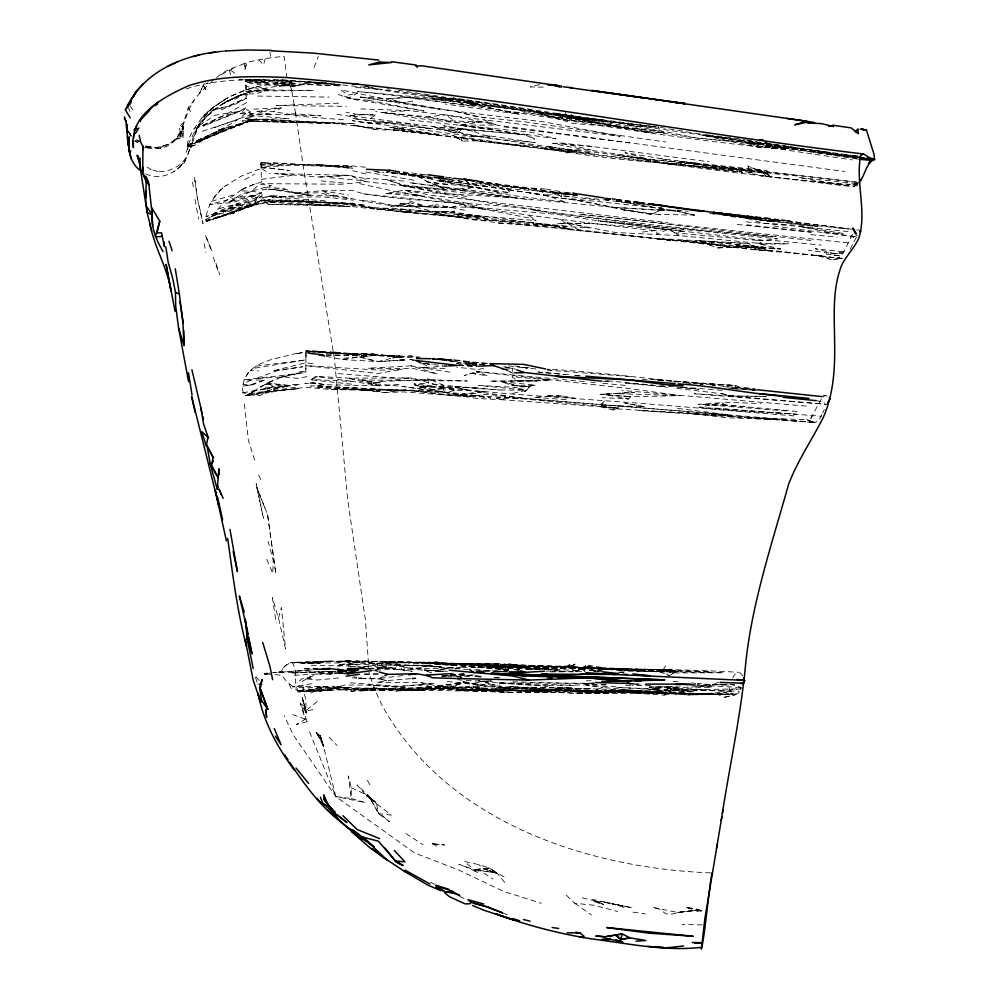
<?xml version="1.0" encoding="UTF-8"?>
<svg xmlns="http://www.w3.org/2000/svg" width="999" height="999" viewBox="0 0 999 999"><rect width="100%" height="100%" fill="white"/><g stroke="black" fill="none" stroke-linecap="round" stroke-linejoin="round"><path stroke-width="0.75" stroke-dasharray="5 3.75" d="M842.794 258.479L778.258 251.224L756.605 250L569.892 228.846L498.201 222.964L464.473 217.732L379.845 209.653L351.361 204.146L269.78 199.9C248.414 203.222 223.963 208.017 205.782 219.618L207.055 221.341L257.005 203.284L215.647 218.644L253.034 205.319L261.588 199.713L261.813 198.052L268.394 201.748L353.047 203.172L365.509 205.494L349.213 203.446L302.722 200.974L267.033 202.273L257.005 203.284L234.003 212.999L206.194 221.129L206.269 214.81L209.827 204.483L216.196 194.58L223.726 187.038L241.271 176.161L258.017 169.605L265.784 167.982M261.051 163.149L261.051 164.91L351.66 166.471L261.064 162.775L261.351 182.13L256.818 183.491M305.931 358.079L305.881 365.696L378.009 373.439L402.435 369.255L380.944 370.167L305.881 365.696M305.856 369.28L305.894 364.523M305.869 368.082L305.819 372.165A119.418 115.847 33.5 0 0 281.081 377.147M309.565 731.817L335.789 796.59L351.211 798.488L348.364 775.948L351.323 787.811L351.211 798.488L365.509 802.572L335.789 796.59L293.319 735.039L284.265 715.808M317.37 701.485L305.756 710.601L306.069 699.987L303.284 690.871L302.722 681.093L310.689 676.61L301.498 678.983L298.239 682.155M318.032 735.276L320.167 735.876L322.252 742.02L316.208 732.205L318.069 735.264L320.167 735.876L323.576 746.465L322.265 741.87L316.208 732.205L320.192 737.836L323.576 746.465L322.252 742.02L320.167 735.876L316.208 732.205L323.576 746.465L335.789 796.59L414.485 852.921L458.878 870.079L503.209 891.258L541.308 903.308M303.047 662.325C368.344 658.416 433.691 664.934 499.1 663.898C557.792 667.107 616.57 667.694 675.399 670.466L511.8 666.121L495.766 664.909C447.939 664.223 399.8 660.689 352.06 664.447L351.873 667.494L347.577 665.958L309.365 665.222M305.494 711.251L305.994 712.612L304.645 706.805L300.274 703.246L305.994 712.612L302.297 697.814L306.581 712.974L302.297 697.814L305.756 710.601M326.248 356.318L342.507 359.565L359.628 356.868L377.335 361.763L399.737 356.156L326.748 352.622L305.894 350.786L359.041 355.082L373.264 353.971L399.475 357.33L418.993 357.904L410.289 355.557L392.732 357.967L399.475 357.33L361.413 353.883L307.417 351.536M472.689 105.444L462.475 100.462L480.681 105.282L472.689 105.444L473.189 102.123L426.486 95.604L473.189 102.123L480.681 105.282L513.973 109.128L532.467 113.511L567.494 119.93L610.751 124.8L664.547 132.605L649.338 132.705L526.835 109.278L396.328 89.997M245.542 118.606L252.048 119.43L289.148 118.681L253.921 115.659L245.542 118.606L254.408 119.98L355.369 123.776L256.406 119.068C232.417 125.774 210.414 137.313 187.3 146.266L205.369 138.524C168.893 164.598 197.914 119.942 207.405 112.188A85.514 82.368 -16.7 0 1 213.586 106.955L223.938 100.062M144.48 147.54L151.898 147.627L145.954 146.666L144.48 147.54C155.881 149.738 168.431 149.213 176.011 138.948L182.979 127.148C179.945 139.41 167.77 145.305 156.456 147.902L142.545 145.305M244.967 69.655L246.678 62.388L244.106 63.948L244.967 69.655L246.678 62.388L265.272 58.554L284.066 56.194L286.975 77.098M265.272 58.554L263.624 64.823L258.991 60.102M755.531 389.548L735.289 387.437L735.801 385.527C672.802 382.942 610.514 372.59 547.602 369.106M278.496 618.131L281.443 607.38L285.552 648.863L278.496 618.131L272.352 597.664L276.248 622.926M288.586 85.702L279.295 85.877L288.586 85.702L289.498 82.13L291.708 90.547M194.355 135.976L198.601 124.588L190.797 147.864C197.352 101.648 248.489 83.866 289.248 82.155M180.245 131.843L180.856 131.643L180.245 131.843L179.333 126.773L182.517 126.448L188.174 107.792L199.65 93.119L213.274 80.07M180.557 135.19L180.057 136.726L183.479 126.423L180.557 135.19L176.024 139.361L183.067 137.55L183.579 126.486L180.557 135.19L183.067 137.55L176.136 138.399L180.157 133.791L182.979 127.148M182.517 126.448L189.248 108.854L194.006 100.699M205.782 219.618L207.055 221.341L255.269 202.76L257.055 197.827L261.963 196.366L261.925 194.243M314.023 67.445L318.269 56.406M221.378 109.828L245.592 98.189L247.252 94.268L246.104 92.595L267.994 89.922L256.243 93.794L243.993 94.018M187.163 145.916L194.83 145.305L187.163 146.304L194.892 131.319L205.769 117.32L220.554 105.27L235.24 97.427A110.739 101.536 -26.8 0 1 245.042 93.631L247.252 94.268M203.197 85.352L206.955 91.071L203.184 85.352L199.65 93.119L203.197 85.352L208.229 82.717M723.451 684.39L729.557 685.177L728.895 686.613C730.232 695.416 739.622 697.052 741.47 687.512L731.518 684.602L697.377 684.228M824.35 409.49L822.689 412.974M852.759 234.403C846.103 243.244 845.266 259.278 831.368 259.79L815.571 255.007L824.674 256.318L831.368 259.79L841.895 258.629L778.258 251.224L758.216 249.95L718.031 244.842L565.684 229.345L555.706 225.874L497.552 220.866L473.913 219.967L433.991 213.287L447.952 211.288L454.645 211.276L435.302 211.85L400.149 208.953M187.987 144.942L187.999 144.917C208.316 135.327 229.67 127.148 246.953 112.338L253.184 113.736L320.729 115.847L294.493 113.674L285.764 114.573M850.037 249.313L858.153 233.891M821.852 414.635C820.454 419.493 813.898 426.561 810.264 419.38L821.852 398.014M197.352 140.272L219.031 130.782L187.999 144.917L187.3 146.266L194.83 145.305L187.2 146.279M732.841 678.084C734.015 672.627 740.796 669.917 742.781 676.473M297.078 353.234L270.254 359.89L260.277 363.798L252.859 368.356L248.127 372.964L244.156 379.87L242.42 388.161L243.519 394.78L245.679 395.716L305.644 387.212L330.244 389.51L401.61 390.871L315.347 387.262L379.882 391.283L347.302 387.812L330.244 389.51C383.878 389.435 437.787 388.499 490.784 397.952L459.29 394.617L402.235 386.376L372.977 383.766L362.187 379.982L467.22 380.994L419.155 379.433L399.076 377.447M811.088 418.206L812.711 415.409M584.927 671.228L582.717 668.518L608.516 668.456L583.116 667.906L608.491 669.405L529.32 666.895L508.591 663.723L495.229 664.984L501.161 666.832L578.908 670.554L581.93 669.093L589.785 670.254L608.491 669.405L590.372 666.683L581.118 668.456L583.116 667.906L584.927 671.228L581.118 668.456L608.516 668.456L579.37 668.231L589.772 665.596L608.516 668.456L508.716 664.597L364.685 661.163L359.116 662.574L330.594 661.026L319.418 663.024L290.559 662.449L284.178 666.583L281.343 671.44L272.939 672.652L336.064 671.316L290.572 672.964L332.979 671.965M613.024 410.002L618.418 407.967L599.038 406.331L601.148 406.456L604.82 400.562L599.038 406.331L613.024 410.002L617.394 408.903L730.519 415.834L816.021 422.327L754.17 417.894L806.668 419.642L815.196 422.602L754.17 417.894L813.536 422.465L806.668 419.642M245.742 376.511L248.127 372.964M665.684 665.846L662.612 670.391L672.352 672.939L723.738 672.764L617.507 670.953M197.515 127.335L203.197 119.755L212.637 110.552L202.422 120.567L203.197 119.755M477.472 872.776L464.51 861.5L478.908 864.647L489.248 868.019L497.065 873.126L473.851 869.667L458.903 864.26L470.267 868.693L477.472 872.776L479.395 870.266L497.065 873.126L505.993 884.003M239.41 111.251L197.178 127.785L205.769 117.32M241.721 189.748L223.813 202.335L207.879 220.579L206.194 221.129M759.727 248.426L662.087 238.749L748.638 243.481L756.605 250L759.727 248.426L748.638 243.481L670.192 240.122L521.078 224.338L468.631 216.458L461.863 217.52L407.367 212.412L349.912 204.907L364.148 205.369L379.845 209.653L351.998 206.556L321.965 205.407L302.722 200.974L268.394 201.748L273.152 195.604L286.725 196.741L268.619 196.204L261.813 198.052L273.152 195.604L268.619 196.204M145.729 173.826C164.485 183.154 187.1 167.233 189.785 147.727C186.776 163.349 172.103 172.79 156.718 171.491L157.867 171.503L150.187 169.256L151.124 169.655L144.356 165.359M180.007 166.945L185.789 159.515L184.453 162.525L180.007 166.945L173.514 171.716M857.517 183.416L853.084 186.751L854.844 186.751L857.517 184.865C730.019 175.999 604.07 152.21 476.798 140.784C428.072 132.892 378.646 129.046 329.87 122.952L253.047 119.206L197.827 140.772L253.047 119.206M213.711 197.864L219.493 190.921L226.074 185.19M458.791 132.293L461.8 128.734L472.877 131.144L482.554 134.84L535.239 142.632C500.711 139.56 465.834 136.763 432.754 126.561L453.846 132.717L458.791 132.293L484.003 137.55M608.528 690.122C636.288 690.134 663.473 694.692 691.246 691.246L668.868 687.861L665.072 692.182L653.408 693.044L605.057 690.609L575.362 691.158L514.435 690.272L464.448 686.962L447.752 689.597L422.452 688.199C451.423 684.053 480.169 693.593 509.165 688.174L572.115 687.349L554.67 688.124L573.401 689.872L590.609 688.711L554.67 688.124M282.967 668.056L286.863 664.235M187.999 144.917L212.912 135.876L218.269 129.97L256.406 119.068L242.083 121.066L254.408 119.98M201.885 117.919L205.07 114.473M246.89 117.183L254.832 116.558L246.054 113.799L240.197 113.699L246.553 106.955L239.685 111.301L203.471 126.086L219.106 117.195L239.685 111.301L215.422 115.147L194.106 128.734M584.365 381.581L476.436 371.566L478.022 374.313L470.879 373.226L464.26 375.711L476.436 371.566L629.919 388.661L680.419 395.641L630.594 396.765L628.446 399.038L602.16 397.639M183.866 122.065L179.333 126.773L182.442 126.511M204.171 117.008L215.097 105.969M478.733 181.643L529.882 187.949L542.32 192.083L545.342 188.998L576.798 194.38M483.129 209.041L466.933 207.205L426.648 206.681L410.414 202.859L398.214 203.833L433.366 207.405L436.201 204.595L467.382 210.739M697.514 910.788L699.05 909.502L685.302 907.092L697.19 910.863L698.264 910.052L702.122 910.938L685.302 907.092L697.29 910.901L698.264 910.052L701.286 910.951L698.264 910.052L676.423 912.686C685.526 910.776 694.804 910.676 703.758 910.514C696.952 911.363 678.97 909.939 701.136 910.938M257.055 197.827L254.845 199.962L236.101 205.644L205.944 216.733L216.945 212.75M696.89 910.776L699.05 909.502L697.215 910.838L698.264 910.052L701.086 910.938L698.264 910.052L677.884 912.499L652.584 907.329L659.278 909.165L666.058 913.848L671.778 914.11L686.063 911.313M822.689 397.078L825.174 395.579L827.647 396.203M570.704 668.219L575.786 663.786L568.406 667.145L570.704 668.219C626.535 669.193 682.379 668.968 738.161 672.265M590.372 666.683L581.93 669.093L586.675 665.009L578.945 670.541M581.918 669.093L586.675 665.009M163.986 145.355L159.428 148.826M746.116 221.865L799.799 226.511L853.583 237.175L856.855 234.54M398.938 384.415L379.77 385.814L353.284 381.493L311.626 379.47L315.709 376.336L347.677 378.122L410.976 377.959L456.106 390.322L469.143 390.609L526.348 398.626L786.425 419.53M216.608 77.76C225.05 69.293 236.388 67.545 246.678 62.388M697.127 910.863L698.264 910.052M319.418 663.024L290.559 662.449L330.594 661.026L301.748 663.398L319.418 663.024L292.819 662.762L337.562 662.936L342.52 661.375L441.708 667.17L426.361 665.272L397.702 665.159L393.369 668.331L377.335 665.034L362.774 666.945M176.011 138.948C167.12 148.102 153.908 148.876 142.308 145.242M245.679 395.716L266.933 383.304L281.131 377.297L277.335 378.683M570.217 665.883L566.982 666.258L575.786 671.353L581.455 667.469L591.346 669.055M212.575 110.614L224.463 102.585L237.362 96.129M662.612 670.391L675.137 670.903L662.287 669.805L675.399 670.466L580.694 668.119L566.795 666.071L569.979 664.647L567.407 666.957L511.8 666.121L566.795 666.071L582.042 667.894L510.851 667.394L464.011 663.736L493.281 665.297L496.853 668.356L501.136 665.496L568.356 667.22L575.786 663.848L570.392 668.431L506.743 668.456L464.011 663.736L437.874 663.361L455.981 665.521L432.092 663.024L408.666 663.161M370.292 118.431L375.412 115.035L358.042 114.473L349.662 115.709L440.334 127.522L454.233 130.37L460.951 129.096L524.825 134.79L534.69 139.161L527.609 134.678L459.752 125.112L481.755 121.791L496.328 125.05L844.58 171.466M642.107 669.655L583.916 668.106L575.786 671.353L580.694 668.119L584.552 667.769L589.772 665.596M567.132 152.897L572.027 149.7L576.723 150.924L567.132 152.897L547.627 146.516L572.027 149.7M249.575 393.993L253.696 391.296M213.873 106.843L226.948 98.426M228.971 202.073L241.983 193.831L271.516 185.514L259.865 184.128L251.511 191.221L228.971 202.073L261.763 192.907L254.133 200.487L211.189 216.583L256.144 203.259L222.864 211.863L238.761 203.247L261.763 192.907L251.511 191.221L239.76 190.797M853.97 186.576L855.731 185.452M693.93 691.758L665.958 693.081L662.562 691.77L654.47 692.444L629.095 689.822L500.699 686.775L495.142 685.214L472.589 683.628L483.204 681.093L492.07 680.694M206.019 220.504L263.087 202.735L260.926 200.599L269.78 199.9M491.908 673.189L495.029 671.278L508.079 671.74M220.554 105.27L224.713 102.722M669.18 675.749L675.649 671.952L672.352 672.939L662.325 670.754L669.18 675.749L660.639 672.027M212.912 135.876L226.723 127.847L256.406 119.068L220.367 131.868L195.929 142.732L249.95 121.004L340.946 123.701L247.502 121.254L329.87 122.952M246.616 102.597L223.813 115.622L197.178 127.785M248.027 394.867L259.166 393.868L272.327 390.909L259.628 395.579L248.027 394.867L253.396 391.845L263.399 392.22L299.151 388.574L272.327 390.909L249.101 394.243L253.396 391.845M221.054 74.688L235.602 67.183M234.915 99.313L245.055 93.656L245.592 98.189M212.799 214.485L219.718 210.664L238.761 203.247L217.158 209.191M680.631 685.988L649.088 687.137L658.99 689.085L616.583 687.449L691.246 691.246C631.53 694.879 571.615 690.746 511.913 686.812C473.189 693.618 433.466 684.977 394.393 688.873L341.608 687.474L298.601 691.808L309.827 691.395L319.892 686.763L335.976 687.499L344.955 685.014L368.893 685.102L405.07 687.574L395.941 691.096L377.035 688.036L345.105 689.085L352.485 691.495L377.035 688.036C350.999 690.222 324.875 689.909 298.788 691.895L286.151 680.893L281.793 675.187L268.843 674.188M244.655 179.583L254.533 174.251M853.583 237.175L857.267 235.202M251.099 379.857L242.907 384.228L249.375 385.227L253.309 384.578L264.385 380.057L244.156 379.87L297.265 373.626L283.104 376.873L255.869 378.633L276.923 370.816L302.61 366.808L272.54 370.916L305.444 362.874L313.236 363.686M635.539 693.256L663.935 695.054L667.095 693.406L722.527 694.367L667.095 693.406L580.918 693.531L511.213 690.634L496.853 691.67L403.134 689.834L442.832 688.049L454.083 686.126L465.734 687.424L473.626 687.012L481.968 685.302L445.504 681.243M293.281 86.663L309.802 82.043L340.959 84.965L310.127 82.992L293.281 86.663L276.311 82.867L295.117 85.727L260.652 84.878L245.866 82.343L295.117 85.727M240.197 113.699L246.753 111.413L252.959 114.723L272.115 114.598L257.13 111.501L273.639 111.663L281.418 107.83L252.16 109.241M383.466 676.435L379.27 678.508L363.199 678.333M256.556 183.579L255.769 183.828M668.868 687.861L662.499 690.933L653.408 693.044M718.456 682.105L712.687 684.864L697.452 683.503M338.499 677.984L317.632 680.007L306.481 678.833L316.758 673.975L333.579 674.275M266.933 383.304L273.876 380.045L269.43 382.08M289.685 385.564L267.632 383.579L260.414 386.963L277.322 387.674L289.685 385.564L272.178 383.516L267.632 383.579L263.973 384.915L272.178 383.516M311.626 379.47L317.632 376.748L353.284 381.493M310.714 693.069L324.076 687.075L303.284 690.871M274.713 83.117L282.08 79.87L296.216 84.116L340.921 85.864L274.713 83.117L296.216 84.116C279.782 78.571 262.687 85.39 245.791 81.369L258.691 80.107L268.232 83.029L245.766 80.482L245.754 79.733L262.262 80.582L276.598 79.258L334.94 84.041L274.313 80.37L245.754 79.932L258.004 81.98L274.313 80.37L330.294 82.755M381.705 381.306L372.977 383.766L381.705 381.306L435.302 379.757M214.885 127.497L253.184 113.736L246.616 109.515L246.953 112.338M236.101 205.644L256.531 197.24L261.963 196.366L254.845 199.962L255.269 202.76M575.786 671.353L584.552 667.769L579.37 668.231M210.327 134.403L226.723 127.847L218.269 129.97L220.367 131.868M238.524 96.054L240.747 95.192M298.788 691.895C292.545 683.591 298.651 669.08 291.583 662.374M245.055 93.656L235.24 97.427A100.262 92.07 -26.8 0 0 231.98 98.864M242.782 392.782L267.158 388.686L275.512 385.514L286.738 386.351L300.187 384.478C280.657 383.266 262.2 396.591 242.844 392.782M748.75 173.064L759.377 169.48L769.355 175.724L766.52 176.274L748.75 173.064L759.377 169.48L766.52 176.274M557.317 669.055L492.644 667.082L506.58 669.193L516.171 665.634L492.644 667.082L464.897 663.698L450.149 664.535L431.955 663.024M565.721 222.178L555.706 225.874L588.973 227.884L565.721 222.178L579.283 230.332M241.708 189.723A95.667 94.818 79.3 0 1 253.746 184.528L255.869 183.791M422.452 688.199L450.412 688.348L423.189 690.172L394.393 688.873L359.053 691.096L347.477 689.447L338.461 686.663L307.492 690.646L327.572 690.546L338.461 686.663L359.99 688.86L392.57 688.786L414.498 690.634L442.832 688.049L485.801 690.659L568.955 690.734L592.544 692.27C553.171 684.902 512.662 695.679 473.626 687.012L472.14 689.972L465.734 687.424L481.968 685.302M264.385 380.057L249.375 385.227L242.595 386.163L253.309 384.578M361.313 667.132L352.06 664.447L347.577 665.958L358.266 666.87M484.952 365.746C468.069 360.202 449.787 359.153 432.08 358.716L444.38 358.853L456.293 363.374L463.324 361.601L488.873 363.524L432.604 358.179M237.337 96.141C253.684 90.01 270.929 86.164 288.411 85.577L287.425 80.257M202.41 131.269L237.238 119.768M722.439 693.618L675.137 693.294L666.72 689.984L635.576 692.782L736.163 694.58L575.362 691.158L509.165 688.174L464.547 682.554L454.333 685.714L462.824 681.306L474.737 684.04L464.323 682.479L454.333 685.714L437.125 685.976L421.029 682.517L376.561 682.342L386.413 680.644L413.936 678.408M329.982 177.747L360.227 180.357L368.356 178.396L386.838 179.67L403.896 185.851L461.338 190.672L473.039 187.063L510.214 192.695L506.568 188.511L495.604 186.388L438.074 180.819L417.12 175.674L427.972 182.105L473.039 187.063L501.773 193.082L510.214 192.695M360.826 108.941L409.253 110.577L483.941 119.83L496.328 125.05L459.752 125.112L524.825 134.79L460.489 128.521L450.224 131.056L389.111 122.852L368.069 122.752L352.472 120.679L368.731 123.526L389.111 122.852M211.488 201.348L235.215 194.43M433.366 207.405L451.461 207.455L462.25 204.358L477.047 205.519L466.933 207.205L462.25 204.358L404.383 192.919L386.188 193.469L404.695 190.047L427.997 192.645L516.945 197.939L612.862 207.243L666.221 210.839M186.301 88.886C211.763 80.345 238.886 79.358 265.509 79.558L239.298 79.833C345.766 78.846 450.824 100.574 555.968 114.198M596.453 689.447L603.184 687.549L629.095 689.822M441.983 676.61L465.934 674.213M252.235 391.258L276.773 386.188L286.738 386.351L262.912 392.157L296.441 387.125M307.168 721.678L296.253 724.512L305.269 719.205L300.274 703.246L307.168 721.678L305.269 719.205L292.645 714.647M724.912 697.227L735.501 694.717L717.844 694.542L724.912 697.227L734.839 694.655L723.276 692.282L688.024 694.904L667.095 693.406L688.024 694.904L722.527 694.367M337.562 662.936L347.752 660.389L363.161 663.149M539.423 84.628L530.207 86.925L546.79 87.238M483.566 368.244L478.084 369.593L456.705 367.195M454.083 686.126L442.27 689.01L418.044 687.974L393.681 689.41L373.464 688.211L358.391 689.36L347.202 687.349L307.492 690.646M535.139 385.102L529.857 386.388L514.872 387.325L478.658 385.439L526.71 390.234L529.857 386.388L511.176 385.027L501.198 381.68L535.139 385.102L521.378 386.351L511.176 385.027M560.164 113.611L556.193 114.56L452.872 98.002C520.591 106.905 587.899 119.468 655.719 126.973M366.059 666.733L369.093 665.996L395.167 669.068L373.476 670.354L377.734 671.553M472.589 683.628L483.204 681.093L492.557 681.318M253.034 205.319L261.613 203.284M222.44 215.709L234.003 212.999M447.752 689.597L500.124 689.173L514.435 690.272L635.601 690.559L653.796 689.385L667.282 686.625L673.763 688.91L679.045 687.674L710.526 685.826L741.47 687.512M447.889 181.056L546.053 195.255L554.87 193.232L576.435 194.892M512.787 393.419L526.71 390.234L514.872 387.325M479.745 688.249L472.14 689.972L480.432 687.512L493.981 690.584L568.955 690.734M508.741 670.529L503.271 671.765L494.318 671.827M542.32 192.083L546.578 191.146L577.597 195.18L561.6 197.203L555.819 192.345L529.882 187.949L545.342 188.998L546.578 191.146L529.882 187.949M333.379 194.98C367.02 201.298 401.96 211.089 436.201 204.595M500.124 689.173L511.438 686.7L575.362 691.158M552.459 671.703L556.668 670.791L573.526 671.852M373.476 670.354L386.576 667.557L369.393 668.843M306.98 376.598L298.301 378.384L283.104 376.873M857.504 159.116L769.642 145.342L746.353 142.557L755.644 141.046M699.113 407.292L796.528 414.235L736.3 410.939L699.113 407.292L722.015 402.647L727.522 406.481L723.264 404.707L698.476 404.333L722.015 402.647L723.264 404.707L799.712 411.688M337.874 666.233L348.264 664.173L429.57 665.796M345.105 689.085L368.843 690.284L378.334 688.461M455.02 669.08L462.4 667.669L454.895 667.757M253.734 87.725L246.091 89.173L252.859 91.034L313.524 90.497L269.68 89.985L253.734 87.725L246.004 86.488L245.766 79.708M312.987 709.652L305.507 711.063L306.581 712.974L305.507 711.163M342.52 661.375L347.752 660.389M735.289 387.437L738.124 386.913L754.944 388.574M450.224 131.056L460.951 129.096M327.572 690.546C349.662 686.301 372.427 693.731 394.393 688.873M746.353 142.557L753.845 141.209M477.36 388.024L455.169 386.95L446.016 387.4L433.279 389.672L419.13 386.788L414.11 383.978L428.409 383.092L427.797 378.471L443.868 385.364L500.024 389.985L526.71 390.234L524.712 391.658L529.857 386.388L521.378 386.351L501.198 381.68M408.891 203.309L390.709 206.456L405.806 204.895L435.302 211.85L447.952 211.288M311.775 683.741L292.382 686.713L305.057 688.074L317.282 686.85L335.976 687.499L321.478 691.233L297.39 690.971L309.028 688.948L321.478 691.233L341.608 687.474L368.843 690.284M511.913 686.812L503.459 688.261L579.52 690.746M504.982 369.505L512.637 368.231L515.384 369.28M671.303 670.192L661.038 671.865L678.034 671.39L599.962 669.193L660.851 671.94L671.303 670.192L710.539 671.852L667.657 670.991L661.038 671.865L599.937 669.193L676.41 671.378M605.906 685.027L585.439 684.153L593.943 682.754M399.937 686.375L434.328 683.416L399.937 686.375L347.877 682.629M496.853 668.356L495.766 664.909C442.607 662.861 389.023 660.776 336.076 661.475M495.766 664.909L493.281 665.297L570.392 668.431L568.356 667.22M494.88 670.903L501.111 671.216L508.216 670.117M257.13 111.501L281.418 107.83M268.394 201.748L281.993 199.725L349.213 203.446M504.333 397.09L618.418 407.967L504.258 399.862L496.503 398.239L504.333 397.09L526.348 398.626L728.646 414.81L677.659 408.404M306.481 678.833L314.96 677.597M373.663 171.004L380.806 172.702L383.678 172.29M265.934 673.651L270.142 673.051M412.712 101.124L402.06 102.647L360.264 97.103L388.923 98.639L406.818 97.477L450.674 100L578.409 118.694L626.373 128.122L696.803 137.999L769.642 145.342L785.614 149.363C642.182 136.463 500.961 106.119 357.667 91.558L450.674 100L469.055 105.819L406.818 97.477L388.923 98.639L402.06 102.647L439.36 109.203L544.517 121.965L620.154 136.289L483.941 119.83M356.755 660.414L359.116 662.574L337.999 664.622M328.496 672.577L333.042 671.927M663.935 695.054L674.387 693.581C614.385 689.834 554.17 691.508 494.193 687.037M660.851 671.94L667.657 670.991M465.222 179.895L469.18 184.053L479.458 182.655L528.921 188.699L493.568 185.702L475.099 182.48M402.684 675.624L379.27 678.508L386.413 680.644L379.857 679.033L360.327 678.333M548.026 692.27L501.348 692.232L456.218 690.109L496.378 690.908L508.653 689.235L548.026 692.27L513.099 692.757L496.853 691.67L514.435 690.272M448.014 180.994L546.053 195.255L565.509 202.073L409.44 182.63L516.945 197.939L461.326 192.62L365.272 181.593L350.187 183.604L319.63 180.769M670.192 240.122L654.957 238.736L701.773 242.482L718.006 247.964C738.835 244.655 759.64 248.801 780.419 248.901L756.493 243.107L679.145 235.589L615.284 232.492L568.106 223.451L557.28 223.351L589.735 223.351L671.141 229.857L764.073 240.359L777.459 238.811L597.951 220.779L557.005 214.423L472.115 206.93L459.228 203.659L363.399 193.818L352.709 190.559L321.478 190.809L295.529 193.144L283.304 190.584L268.544 189.148L262.15 189.935L268.207 186.938L285.14 189.098L295.529 193.144L310.839 195.217L333.916 196.129L349.101 198.776M702.772 135.265L776.41 147.128L857.916 158.292L785.639 147.69L756.755 147.028L702.772 135.265L766.183 143.057L830.956 152.947L790.771 147.165L782.667 146.853L769.605 148.576L790.771 147.165L859.365 156.256M488.998 686.713L457.842 687.874L437.125 685.976L464.323 682.479L488.998 686.713L509.165 688.174M355.432 389.135L384.178 392.557L401.76 390.309L444.105 392.619M449.987 673.875L473.538 675.836L463.186 674.937M442.682 675.998L445.504 675.649L442.532 675.699M502.085 369.543L512.637 368.231L512.587 373.014L516.308 372.964M261.301 179.321L291.308 175.574L274.875 173.551L349.325 175.362L366.109 178.746M256.131 366.084L305.682 359.902L254.021 368.281L250.237 370.654L258.541 370.854M366.183 666.358L369.093 665.996M441.683 676.173L463.861 673.463M437.125 685.976L464.547 682.554L474.737 684.04M395.329 379.857L410.976 377.959M140.31 141.196L134.915 140.859L139.061 141.346M382.068 112.512L428.434 116.833L445.604 114.81L481.755 121.791L457.067 122.777L417.232 118.344L382.068 112.512L409.253 110.577M446.915 675.461L454.907 674.525L449.088 673.239M447.152 365.971L421.678 367.757L447.627 368.569M259.553 82.43L282.08 79.87M384.178 392.557L403.683 391.92L466.158 396.603L402.422 389.872L417.357 391.021L442.944 394.73L469.817 396.303L487.387 394.318L526.348 398.626L496.503 398.239M731.518 684.602L734.502 684.253M504.07 876.897L489.248 868.019L473.851 869.667L479.395 870.266L492.894 878.92M498.201 222.964L559.515 226.186C512.175 220.692 465.122 212.15 417.457 210.964C405.045 213.624 392.619 210.439 380.269 209.078L392.182 208.104L410.339 210.24L380.269 209.078M585.439 684.153L594.642 683.179M489.248 868.019L473.851 869.667M310.577 382.779L325.649 384.752L310.527 386.176L315.859 382.992L304.895 383.354L315.859 382.992L325.649 384.752L379.77 385.814L347.677 378.122L380.232 382.967M460.926 137.85L462.375 141.146L453.184 135.614L462.375 141.146L476.798 140.784L529.52 146.965L473.713 138.699L460.926 137.85L453.184 135.614L394.293 129.932L377.634 129.845L355.482 125.624L460.926 137.85L563.473 151.436L575.936 150.2L592.594 153.309L544.193 148.814L575.936 150.2M667.282 686.625L674.175 690.034L720.516 690.833L740.808 688.835L674.175 690.034L652.884 692.02L635.601 690.559L605.057 690.609L662.275 692.707L605.444 690.646M280.319 83.017L289.498 82.13M367.844 668.568L380.045 667.432L412.262 671.303L393.369 668.331L400.849 666.358L407.992 668.031L423.326 667.906L401.71 669.705L377.335 665.034L397.702 665.159L407.992 668.031L401.71 669.705L400.849 666.358L397.702 665.159M368.956 669.218L386.576 667.557M469.817 396.303L476.935 395.654L452.31 394.705L477.472 398.514L504.258 399.862M343.706 358.266L373.788 355.532L399.737 356.156L305.931 351.448M630.594 396.765L600.124 394.343L634.427 392.345L600.124 394.343L630.594 396.765L624 395.991L628.446 399.038L608.329 395.229M419.592 387.475L419.13 386.788L433.916 386.201L414.11 383.978L419.592 387.475C436.113 386.288 453.259 385.477 469.143 390.609L455.169 386.95L500.024 389.985M443.194 388.811L433.279 389.672L444.967 392.307L456.106 390.322L443.194 388.811L444.967 392.307L419.13 386.788L446.016 387.4M326.323 355.169L373.788 355.532L359.628 356.868L378.384 361.601L398.151 360.289L377.335 361.763M650.461 685.614L632.055 685.589M442.669 675.586L456.343 676.148L473.126 674.849M549.762 379.982L517.095 380.931L511.963 376.735L549.762 379.982L536.85 380.944L489.785 381.143L536.85 380.944L510.876 380.706M546.053 195.255L554.632 194.618L599.612 200.225M392.57 688.786L377.984 689.847L357.829 689.635M349.662 115.709L367.532 114.423M365.272 181.593L349.325 175.362L319.605 177.035L274.875 173.551M642.557 232.018L668.643 229.033L679.145 235.589L668.643 229.033L656.693 234.078L657.042 230.969C595.254 223.863 533.566 216.408 472.115 206.93L529.22 218.019L536.113 220.604L455.307 213.923L461.863 217.52M325.986 353.434L333.579 352.897L373.264 353.971L361.413 353.883L420.392 357.105M721.927 684.19L712.687 684.864L729.557 685.177M297.39 690.971L314.248 689.847M635.277 684.203L644.18 684.078M267.994 89.922L246.066 91.346L246.129 93.307M326.748 352.622L335.389 352.098L359.041 355.082L305.894 350.786M384.365 690.696L377.984 689.847L414.498 690.634L393.681 689.41L418.044 687.974L442.832 688.049M460.327 137.175L490.109 136.151L470.641 136.176L368.069 122.752M449.962 673.676L452.922 673.501L450.037 673.051M261.076 167.083L289.61 170.492L261.076 167.083L283.541 165.772M658.99 689.085L653.796 689.385L662.499 690.933L635.601 690.559M582.355 897.851L597.065 901.398L603.633 904.557L593.868 901.585L603.708 902.022L631.006 907.554L612.574 903.92L626.111 908.079M593.868 901.585L597.065 901.398L603.633 904.557M319.605 177.035L349.325 175.362M411.138 365.871L368.007 368.256L413.087 368.494L437.45 373.963L411.138 365.871L450.537 372.29M438.186 668.356L410.477 669.005L442.819 671.927M565.996 193.119L572.877 192.757L577.26 193.656M515.347 372.864L512.587 373.014L506.256 370.092M294.218 675.287L332.892 673.226M756.755 147.028L774.862 146.079L782.667 146.853M264.835 389.023L276.273 388.436L267.158 388.686M561.625 395.866L545.879 395.691L575.074 398.264L561.625 395.866L533.891 397.252L566.196 399.65M359.116 662.574L347.028 661.975L364.685 661.163L373.788 663.473L405.856 662.587L381.68 661.887C423.351 662.687 465.309 664.697 506.58 669.854L445.392 664.585L440.684 663.411L529.32 666.895L500.998 666.196L508.716 664.597L529.27 666.895L501.161 666.832L510.214 667.844L529.32 666.895L508.741 664.123L500.998 666.196L459.602 664.585L493.069 667.669L506.605 669.854L502.534 669.742L492.844 668.069L426.948 663.811M395.941 691.096L450.412 688.348L403.134 689.834L423.189 690.172M325.274 200.849L271.903 197.003L310.839 195.217L268.544 189.148L285.14 189.098M484.203 363.923L476.735 364.248L463.324 361.601L476.885 364.585M378.184 674.25L361.288 674.625M857.517 184.865L844.03 185.402L817.594 182.093L844.355 184.852L760.189 175.712L853.97 186.875M338.561 103.184L276.511 105.569L346.353 106.331M713.224 211.913L768.631 220.579L781.73 220.067M718.006 247.964L738.648 247.153M664.41 386.263L625.461 383.067L667.482 387.337M713.498 212.3L716.595 212.65C737.299 220.916 759.015 216.396 780.294 219.693M668.006 164.073L696.34 163.112L767.482 170.642M545.991 671.166L556.63 670.791M317.282 686.85L319.892 686.763M258.691 80.107L245.766 80.482L246.066 91.346L253.921 91.621L256.243 93.794M665.109 210.002L656.867 210.04L665.471 209.915M586.176 680.868L593.893 680.656M390.971 172.627L416.121 175.175L429.932 174.813M339.223 664.785L352.06 664.447M318.244 352.46L324.388 352.297M797.14 175.961C748.164 172.128 699.949 161.863 650.799 160.002C618.481 152.922 584.815 150.936 552.822 143.344L562.262 143.119L592.07 146.466L709.115 161.801M362.225 200.924L370.055 200.749L395.392 205.969L451.461 207.455M484.39 671.603L493.506 671.39M514.223 669.68L518.793 669.592M529.445 669.342L546.266 668.98L564.335 671.778L546.191 668.968L459.602 664.585M464.423 674.225L449.4 674.525M688.024 694.904L733.503 693.98L723.276 692.282M365.347 207.342L389.023 208.341L407.367 212.412L397.377 211.326L417.457 210.964L455.794 212.45L484.615 217.395L417.457 210.964M744.755 218.681L770.154 218.194L716.595 212.65L780.406 220.929M391.995 662.986L427.297 662.337L442.37 664.522M510.214 667.844L495.229 664.984L502.41 669.73L508.766 669.63M515.009 669.517L519.68 669.442M525.924 669.33L546.191 668.968M824.674 256.318L758.216 249.95L768.83 250.774L758.616 247.003L730.931 247.465L701.773 242.482L728.983 246.503M456.293 363.374L476.973 363.024M502.41 669.73L508.454 669.63M514.51 669.53L519.043 669.442M526.61 669.318L546.266 668.98M593.743 683.254L498.064 682.929L478.646 680.581M450.149 664.535L499.1 663.898L506.58 669.193M317.807 668.618L302.572 668.843L317.932 668.681M642.357 669.692L671.84 669.23M273.239 162.7L320.017 165.846L347.714 165.484L366.87 167.37M295.529 193.144L319.393 192.832L333.916 196.129L321.478 190.809L348.464 194.955M364.473 673.85L378.271 673.651M761.962 244.131L788.298 243.831L756.493 243.107L761.962 244.131L757.791 240.422L674.15 232.779L683.691 230.969L597.951 220.779L671.141 229.857M548.488 685.364L596.615 684.79M650.873 692.207L575.549 693.106L511.213 690.634L608.366 692.394L575.549 693.106L609.165 693.581M261.051 164.91L317.957 164.323L352.572 168.157L320.017 165.846M526.411 192.22L553.346 197.153L583.004 200.961L623.988 210.065L650.524 214.198L694.367 215.097L677.022 211.126L694.367 215.097M296.853 686.6L334.74 686.301M550.237 671.852L583.766 671.64M589.735 223.351L568.106 223.451L558.204 218.456M697.065 685.901L710.526 685.826L696.877 685.114M757.791 240.422L772.739 240.384L821.29 245.092M326.323 354.82L399.737 356.156M462.262 667.557L498.738 667.432M299.588 371.441L305.544 371.428M271.903 197.003L324.176 197.003L353.321 200.15M448.376 686.812L430.157 686.763L418.581 685.476M343.007 184.241L261.75 183.641M443.032 671.39L424.263 669.954L431.368 672.964L424.213 669.967L448.913 671.415M731.518 691.62C704.67 689.572 677.497 688.436 650.849 692.607C586.001 688.736 521.116 691.033 456.218 690.109L518.556 690.609M464.897 663.698L499.1 663.898M507.867 671.79L474.163 669.78M590.609 688.711L555.407 688.411L573.401 689.872M676.773 388.424L721.653 393.693L728.683 395.866L826.822 404.333L694.243 393.768L733.503 396.103L766.608 396.416M257.842 96.066L329.121 97.09M603.259 381.243L610.252 381.356L605.594 380.919M728.683 395.866L766.57 396.391M702.334 924.887L682.092 924.4M558.853 87.462L561.863 87.525M477.485 366.059L465.709 364.073L484.952 364.448M635.651 683.94L638.361 683.99M720.516 690.833L739.485 691.196M457.967 678.571L462.599 678.671M602.097 670.566L589.785 670.254L595.691 670.704L590.209 669.18L592.007 670.791M512.849 681.805L593.756 683.978M469.855 687.1L464.448 686.962L479.957 689.622M457.817 678.146L462.475 678.259M768.631 220.579L781.093 220.929M787.312 221.104L859.04 230.17M381.606 661.887L423.027 662.599L437.287 661.775L445.392 664.585M704.907 690.097L670.304 689.11L667.07 687.599L671.503 689.922L670.304 689.11L712.474 687.025L696.927 686.001M466.346 680.581L483.204 681.093L495.142 685.214L481.993 681.842M618.98 393.731L680.419 395.641M574.138 685.376L498.064 682.929L500.699 686.775M665.958 693.081L650.849 692.607L674.387 693.581M375.412 115.035L358.042 114.473L346.166 112.238M642.432 379.445L647.027 379.595M657.754 379.957L696.116 383.304M457.38 678.796L461.938 678.958M333.579 352.897L307.205 351.648M601.373 405.157L644.18 406.668L624.762 403.084L644.18 406.668M413.286 665.234L444.255 667.482M464.972 679.058L456.343 676.148L473.039 676.723M494.28 677.447L498.838 677.597M261.588 199.713L267.033 202.273L350.075 206.306L268.943 204.333L262.013 203.409M725.049 402.247L761.038 403.521M405.07 687.574L368.893 685.102M785.639 147.69L765.783 146.94L852.309 159.927M490.272 122.34L452.097 120.842L375.587 111.601M773.676 225.999L823.813 232.667L843.181 233.454L799.799 226.511L851.872 231.943M457.842 687.874L430.157 686.763L421.029 682.517M649.7 125.999L565.884 114.96L556.193 114.56L580.644 118.719L625.973 123.776L664.547 132.605M458.653 365.484L477.035 366.496M778.308 419.855L726.373 417.694L687.562 413.024L639.173 410.527L778.308 419.855L687.562 413.024L730.519 415.834L709.44 412.987M601.41 684.303L606.006 684.49M625.923 685.326L630.519 685.526M297.59 204.358L321.965 205.407L339.523 202.922L322.702 205.694L302.722 200.974M432.317 359.141L455.519 360.202M616.046 686.812L586.625 685.464L603.184 687.549M710.564 872.876C586.238 868.006 448.201 821.865 383.491 707.991A192.72 189.086 16 0 1 368.868 671.79M655.706 127.173L624.587 125.674L571.278 117.045L563.211 114.373L536.401 112.288L484.153 104.808M528.871 222.29L569.892 228.846L555.494 225.774L528.871 222.29L490.996 220.442L454.183 215.859L397.377 211.326M440.334 127.522L460.489 128.521M267.545 200L351.361 204.146L268.943 204.333L260.926 200.599M656.505 379.732L649.038 379.358L652.122 379.632M657.991 379.807L666.945 380.257M474.625 669.917L493.319 670.829M693.306 165.697L751.348 172.515L749.15 170.567L747.926 166.021L769.355 175.724L767.107 173.564C699.525 164.023 630.831 163.337 563.473 151.436M426.785 363.561L429.607 364.26L423.114 363.436L429.283 363.761M458.541 365.309L473.938 366.133L458.578 364.448M744.967 406.618L702.022 404.37L789.123 411.176M468.331 664.347L426.011 662.075L373.788 663.473L364.697 661.163M312.487 350.836L335.389 352.098M342.507 359.565L378.384 361.601M612.862 207.243L662.062 210.09L650.524 214.198L567.407 198.689M787.974 221.915L817.669 226.336L763.136 223.164L742.057 217.033L712.699 213.574M764.809 248.876L736.113 245.629L780.419 248.901L698.114 240.672L766.133 247.377M373.464 688.211L394.505 689.422M509.303 397.652L459.29 394.617L402.235 386.376M568.406 667.145L583.916 668.106L581.455 667.469M261.064 162.775L270.941 163.386L261.089 162.75L261.326 168.569L270.105 173.764M736.113 245.629L758.616 247.003M566.358 895.179L574.787 903.308L594.08 905.256L617.657 911.513M785.614 149.363L768.868 143.394L746.078 143.444L766.658 147.79L745.491 142.17L696.803 137.999L658.703 130.432L572.914 123.389L536.401 112.288L567.345 117.395L603.109 119.705M709.502 213.549L783.878 220.966M673.738 381.418L735.801 385.527L738.124 386.913M676.885 211.563L679.932 211.776M714.735 408.042L821.028 416.208M425.037 665.958L441.72 667.132L426.361 665.272M494.505 677.622L500.561 678.034M677.359 210.502L683.553 210.939M685.102 211.051L688.199 211.276M712.961 213.049L731.53 214.385M658.341 380.02L735.801 385.527M598.364 671.865L593.806 671.141L602.547 671.778M576.773 194.955L555.968 193.431L479.458 182.655M528.946 367.744L521.178 367.182L536.338 369.056M546.94 370.08L631.855 376.66M549.063 116.583L625.973 123.776L649.338 132.705L574.962 118.569M721.965 390.359L682.13 387.075M343.544 119.755L303.459 116.608L273.639 111.663M506.568 188.511L555.819 192.345L577.597 195.18M466.645 196.516L403.896 185.851L488.573 202.984L540.634 210.339C481.743 202.185 422.053 202.972 363.399 193.818M338.162 373.626L397.402 378.221M402.185 128.247L389.785 127.248L407.979 132.13L402.185 128.247L437.112 135.077L389.785 127.248L439.248 134.715M552.822 143.344L592.07 146.466M386.188 193.469L420.716 196.229L404.695 190.047L431.431 195.329L668.081 222.789M465.709 364.073L476.323 364.922M505.119 367.22L511.188 367.707L503.471 366.745M728.621 388.249L733.216 388.611M734.752 388.736L756.193 390.459M732.242 388.511L755.581 390.359M662.287 669.829L675.137 670.903M480.681 105.282L432.817 99.138L466.695 102.772L505.606 111.301L532.467 113.511L610.751 124.8M794.08 415.896L637.474 403.084L507.954 393.731L411.288 384.715M806.255 406.094L621.853 390.422M454.795 668.406L468.444 669.555M403.858 181.119L386.838 179.67L402.585 184.765L446.016 189.735L427.909 181.993L417.12 175.674M355.681 87.4L378.209 89.361L371.153 87.55M749.537 141.471L833.016 154.021L857.629 156.156M658.304 380.157L666.008 380.819M568.693 374.675L543.968 372.54L565.609 374.613M574.875 375.212L582.604 375.874M434.165 844.08L444.642 844.992L432.08 843.693L436.625 846.19M673.076 681.318L679.17 681.867M691.358 682.954L695.928 683.366M309.802 672.015L335.102 674.3M607.479 380.856L653.883 385.152M661.613 385.864L664.71 386.151M677.085 387.287L698.738 389.285L680.232 387.15M810.776 234.678L837.312 237.138M574.887 375.474L579.52 375.911M590.521 382.155L595.154 382.592M602.859 383.304L625.986 385.452M338.174 94.343L348.339 98.302L357.654 92.957L348.052 95.142L340.659 89.81L390.322 100.225L456.468 111.638L476.298 116.621L525.274 121.915L665.821 142.02M857.766 156.081C806.63 150.837 755.744 143.144 705.069 134.653L745.254 139.373M566.183 226.061L489.747 218.669L455.307 213.923L468.631 216.458L461.663 217.532L433.991 213.287M823.064 395.267L826.011 395.554M833.89 255.182L841.008 255.881L826.185 254.046L842.794 253.396L834.115 253.571L808.166 250.237M658.329 380.269L664.51 380.869M673.788 381.78L676.885 382.08M686.163 382.992L690.809 383.441M700.087 384.353L703.184 384.652M712.462 385.552L715.546 385.851M723.288 386.613L755.768 389.785M457.292 679.695L461.813 680.132M259.328 680.694L254.87 675.486L257.605 683.965L261.863 684.377M459.752 125.112L532.504 132.455L555.906 138.873L527.609 134.678M585.127 197.889L601.91 199.575M603.433 199.725L611.076 200.487M617.182 201.099L633.965 202.772M640.072 203.384L650.761 204.458M432.742 359.278L454.12 361.426L428.971 358.541M414.135 360.389L409.915 359.328L414.41 359.777M257.605 683.965L262 684.415M758.391 219.655L773.788 221.84L712.449 212.65L758.391 219.655L848.263 228.958L787.786 220.879M737.287 224.488L811.138 232.18M697.652 383.466L708.403 384.59M709.939 384.752L756.006 389.573M857.979 157.243L769.63 146.254L749.912 142.22M409.652 119.93L495.117 129.058M571.503 198.739L666.083 208.878M676.935 210.052L680.032 210.377M817.669 226.336L760.239 220.167L742.057 217.033M848.213 242.882L579.245 214.236L814.16 240.821M311.888 379.92L352.834 384.303M713.061 212.537L780.269 219.905M566.982 666.258L583.916 668.106M593.806 671.141L599.974 671.815M391.121 172.69L430.869 177.085M618.843 672.339L624.8 673.001M496.378 690.908L513.099 692.757M423.114 363.436L432.28 364.46M433.803 364.635L442.969 365.659M444.493 365.834L447.552 366.171M619.068 672.364L625.249 673.051M476.798 140.784L675.799 164.872L749.15 170.567L679.969 161.85L857.779 182.317M712.424 212.25L756.78 217.258L713.573 211.738M679.969 161.85L859.327 182.492M747.015 224.787L810.951 232.143M571.278 117.045L658.841 127.223L651.223 126.199M567.345 117.395L578.409 118.694M652.447 206.468L604.82 199.837M658.628 207.205L661.713 207.567M394.58 171.753L426.623 176.448M696.34 163.112L660.951 158.654L624.987 152.71L650.799 160.002L616.982 155.095L769.492 173.526M508.716 365.921L527.247 368.181L511.613 365.309M833.016 154.021L858.353 157.155M432.555 178.833L391.133 172.839L432.555 177.847M449.438 179.932L463.236 181.643M317.957 164.323L352.51 168.581M823.813 232.667L856.368 236.676M623.988 210.065L660.963 214.648M432.317 383.941L443.868 385.364M394.268 170.792L426.223 174.788M504.033 126.923L629.545 142.869M605.744 198.164L610.377 198.751M616.558 199.538L638.161 202.273M639.71 202.472L650.511 203.846M787.537 220.816L790.434 221.179L787.537 220.754M605.781 198.002L610.639 198.639M616.408 199.375L637.649 202.123M639.173 202.31L651.311 203.883M553.346 197.153L583.004 200.961M449.338 177.785L453.958 178.384M478.596 181.593L528.921 188.699M605.881 199.013L610.476 199.613M616.595 200.412L638.011 203.209M639.535 203.409L650.249 204.807M508.653 689.235L527.772 691.745M605.344 198.838L609.977 199.45M616.133 200.262L634.64 202.71M636.188 202.909L650.062 204.745M352.135 677.659L356.705 678.259M513.973 109.128L466.695 102.772L519.53 114.248L445.304 104.071M858.029 157.093L830.581 153.446L857.766 157.505M461.338 190.672L531.406 200.05M450.674 100L380.557 89.947M501.111 671.216L505.444 671.815M576.723 149.513L659.44 161.538L742.756 172.315L661.675 162.862L631.331 157.093M447.527 184.715L427.909 181.993L452.747 189.86L473.039 187.063L438.074 180.819L478.146 187.412L501.773 193.082M633.041 912.162L645.391 913.885M387.162 88.699L390.222 89.136M550.924 113.424L858.278 157.38M605.918 198.264L610.501 198.913M616.62 199.788L638.024 202.822M639.547 203.034L650.262 204.545M712.524 213.024L773.788 221.84M391.146 172.839L432.642 178.784M440.334 179.882L446.478 180.769L438.686 179.72M626.373 128.122L556.78 118.007L536.401 112.288M476.648 136.176L576.723 150.924M547.627 146.516L553.558 147.402M476.998 365.022L459.29 362.375L444.38 358.853M601.148 406.456L617.394 408.903M360.264 97.103L439.36 109.203M577.26 195.629L555.819 192.345L561.525 193.232L561.6 197.203M857.991 157.53L766.183 143.057M448.988 179.296L466.396 181.98M470.879 373.226L487.549 375.786L476.436 371.566M456.343 676.148L462.375 677.085M337.038 114.361L356.131 117.358M477.672 180.956L497.09 183.991M660.376 127.397L741.42 141.009M467.657 203.334L395.616 191.596L359.328 183.579M448.314 676.248L451.336 676.748M457.405 677.772L461.938 678.546M445.129 177.098L451.198 178.134M365.909 171.99L414.323 180.282M519.443 143.307L547.627 148.189M605.781 198.988L610.327 199.812M616.408 200.899L664.984 209.615M472.877 131.144L443.581 125.787L461.8 128.734L453.846 132.717L449.138 131.693M816.021 400.636L824.737 402.235M513.911 669.243L519.705 670.341M395.217 171.129L416.121 175.175M353.534 125.062L377.634 129.845M305.944 352.772L310.264 353.634M342.332 689.485L352.485 691.495M631.006 907.554L592.345 899.362M721.653 393.693L733.503 396.103M362.187 379.982L375.487 382.717M603.708 902.022L613.211 904.32M428.434 116.833L457.067 122.777L445.604 114.81M547.165 369.28L554.507 370.804M315.709 376.336L317.632 376.748M505.606 111.301L519.53 114.248M456.468 111.638L485.252 118.044M437.437 670.654L443.256 671.952M563.211 114.373L580.644 118.719L570.991 114.66M577.147 193.706L572.877 192.757L576.96 194.468M363.748 86.101L378.209 89.361M409.915 359.328L414.31 360.327M145.954 146.666L152.023 148.052M667.919 691.633L675.137 693.294M562.262 143.119L590.771 149.825M352.635 170.717L367.694 174.35M353.833 676.735L356.83 677.459M746.678 139.723L760.901 143.194M660.951 158.654L674.625 162.025M514.223 669.305L518.718 670.416M318.044 735.227L320.167 735.876L323.576 746.465L320.167 735.876L322.19 741.895L320.192 737.836M365.509 86.114L369.742 87.188M483.479 868.655L497.065 873.126L483.504 868.705L497.065 873.126L483.541 868.693L478.908 864.647M305.844 351.548L309.927 352.684M256.83 86.389L269.68 89.985M375.324 171.079L380.806 172.702M344.343 96.129L357.118 100.112M409.453 200.936L426.648 206.681M307.242 351.336L309.952 352.285M136.351 139.785L138.986 140.734M502.834 913.086L508.653 915.234M767.107 173.564L747.926 166.021L751.348 172.515M156.456 147.902L158.279 148.639M267.632 383.579L277.322 387.674M841.008 258.516L839.247 257.492M506.393 370.117L513.386 373.176M666.72 689.984L674.987 693.643M351.323 787.811L368.706 795.791L376.336 803.271L366.458 795.691L357.043 784.927L368.706 795.791L377.934 811.962L389.385 821.64L378.584 813.648L368.706 795.791M422.402 363.661L429.133 366.908M430.694 882.392L434.815 884.377M459.552 896.315L466.421 899.624M405.919 833.603L423.064 844.679M574.787 903.308L591.408 914.909M529.095 215.609L536.113 220.604M373.389 801.173L370.529 798.114L366.458 795.691L375.274 801.91L370.579 798.064L376.423 803.371M464.547 682.554L462.824 681.306L464.323 682.479M234.79 73.252L228.846 68.844L230.707 74.8M136.538 141.646L137.737 142.57L134.915 140.859L136.126 141.846M377.035 804.058L391.221 815.072L378.584 813.648L376.423 803.333M763.96 140.559L769.642 145.342M765.734 142.457L769.63 146.254M329.083 737.237L336.988 745.491M467.844 182.205L469.18 184.053M130.182 105.882L133.204 110.365L129.982 111.451L128.371 107.642M127.435 130.057L131.281 136.339L128.696 132.205M128.347 131.481L131.631 136.438L126.711 128.996M128.996 132.667L131.281 136.339L129.583 133.254M128.908 131.793L130.944 135.277M367.382 780.306L371.353 787.374M258.579 475.024L262.312 482.729M289.186 684.215L291.358 688.885M211.825 250.562L205.27 235.09L210.639 248.439M266.795 559.29L272.789 573.463L273.164 560.364L268.132 541.446M267.57 514.497L275.886 573.988L267.57 514.497L256.868 487.599L256.206 483.628L263.461 518.169L256.868 487.599L265.609 509.952M673.763 688.91L674.175 690.034M213.212 257.143L217.782 270.205M320.167 735.876L322.19 741.957M215.984 263.286L219.718 274.625M254.633 460.214L248.376 440.322L244.193 401.885M302.297 697.814L305.507 711.063L304.645 706.805M204.033 243.494L206.081 252.447M192.407 182.13L193.594 187.625M195.067 199.45L198.564 218.918M565.471 112.35L565.884 114.96M295.404 112.388L303.708 169.281L334.49 359.328L347.764 500.199L365.547 620.953L368.868 669.193M269.992 52.235L270.429 56.306M261.151 163.736L261.238 166.034M246.004 86.488L246.116 90.21M297.252 353.546A146.541 44.593 -9.6 0 1 303.559 352.322M241.708 189.735A95.679 94.818 80.1 0 1 253.746 184.54M223.826 99.888A105.619 90.16 -19.9 0 1 246.116 90.097M224.588 102.51A92.195 85.04 -26.8 0 1 227.685 100.799M227.822 101.074A96.404 88.661 -26.9 0 1 232.018 98.951M232.13 99.201A100.4 91.945 -26.8 0 1 235.364 97.727A105.157 96.691 -26.9 0 1 238.624 96.279M207.455 112.238A85.589 82.442 -16.7 0 1 213.636 107.005M281.169 377.397A119.43 115.609 31.1 0 1 305.869 372.527M297.302 353.646A146.541 44.493 -9.6 0 1 303.596 352.422M224.75 102.797A92.095 84.54 -26.9 0 1 227.834 101.086M228.009 101.411A96.316 88.112 -26.9 0 1 232.193 99.313M240.672 94.98A114.373 105.607 -27.1 0 1 243.918 93.806M290.809 81.706A373.151 8.129 84.2 0 1 293.157 89.373M291.77 91.221A373.139 7.555 83.9 0 1 295.504 113.399M183.579 126.486L182.467 135.839L183.579 126.486M187.974 147.602L186.164 152.535L187.974 147.602M246.678 98.164L233.279 105.282L213.249 110.002L227.809 106.219L246.678 98.164M255.732 195.205L232.018 202.622L209.827 204.483L234.628 198.002L255.732 195.205M484.552 391.333L476.973 393.231L459.29 394.617L484.552 391.333M438.549 670.054L435.601 670.791L438.511 670.129M843.693 251.898L834.115 253.571L815.221 248.701L843.693 251.898M858.428 183.779L844.03 185.402L798.601 177.485L858.428 183.779M317.782 669.467L272.939 672.652L317.832 669.442M668.993 686.563L649.088 687.137L679.045 687.674L668.993 686.563M401.76 390.309L315.759 385.976L401.76 390.309M547.714 686.113L498.064 682.929L547.714 686.113M542.42 372.402L536.238 371.865L542.42 372.452M772.702 236.875L654.183 226.273L532.554 210.14L656.418 225.287L772.702 236.875M410.227 124.138L352.547 118.494L430.744 128.996L410.227 124.138M368.706 100.375L348.339 98.302L424.076 111.026L368.706 100.375M434.041 844.105L432.08 843.693L434.09 844.118M370.517 798.114L366.458 795.691L370.542 798.176M190.509 111.501L188.174 107.792L190.459 111.488M200.387 211.101L197.415 198.651L194.518 176.96L197.415 198.651L202.972 223.664L200.387 211.101"/><path stroke-width="1.5" d="M305.944 357.167L305.944 352.772M148.801 184.803L146.154 180.981L142.67 171.766L142.944 146.616L140.797 142.308L139.123 135.377M163.049 251.598C156.518 240.322 151.061 228.172 152.235 214.76L145.742 205.22L146.154 180.981L140.447 169.156L140.01 158.092M721.815 816.92L704.869 918.605L701.41 948.875M126.161 122.452L124.45 116.821M860.151 129.183L866.445 130.057L874.075 154.583L874.45 159.74L871.915 159.365L863.586 153.996C670.654 130.844 479.383 92.944 285.577 77.485C253.222 76.186 219.93 75.312 188.799 85.664C168.469 94.693 134.203 111.826 133.641 138.137M213.536 461.213L210.29 464.11L218.306 477.984L211.601 465.397L213.137 457.367L207.043 445.916L210.29 464.11L217.282 489.298L218.893 468.756L219.33 474.625M133.416 140.822L133.367 147.652L132.717 140.871L133.978 134.103L135.489 133.279L138.936 128.122L134.178 130.132M128.521 144.905L129.333 137.213L128.521 144.905L129.433 151.448L127.497 138.799L126.998 127.185L127.373 133.079M142.67 171.766L143.319 167.42M710.501 881.78L704.245 933.141A21.229 0.774 -82 0 1 701.41 948.85M710.739 880.306L711.95 872.939M716.52 848.438L717.107 844.929M721.228 820.429C728.795 770.441 739.71 720.791 745.029 670.591C750.524 606.855 771.453 545.566 788.598 484.265C797.589 460.751 811.837 439.96 823.201 417.632C834.078 393.219 835.152 366.246 834.577 339.922C834.315 314.735 832.242 288.349 841.97 264.498C846.94 254.932 854.894 247.39 859.128 237.4C866.845 210.489 855.444 182.417 860.651 155.444L863.586 153.996M722.402 813.423L722.989 809.927M260.077 689.66L262.075 679.507L259.678 687.1L261.451 700.237L267.844 709.377L259.678 687.1L267.844 709.377M151.611 207.642L159.778 221.116L155.332 236.988L162.462 236.326M159.778 221.116L156.98 232.929L161.563 232.829L164.211 246.029L165.896 247.228L168.157 262.15L172.815 278.833L175.462 292.295L175.699 306.106L178.584 327.997L188.561 381.718M217.282 489.298L218.107 486.363M126.211 108.903C141.234 73.963 179.283 56.344 215.459 52.06M130.332 104.071L131.244 101.111L127.298 105.095M128.409 105.894L128.971 104.346M742.781 684.677L744.742 680.381L743.443 677.684M130.956 99.95L136.651 91.134L130.532 100.812M860.226 181.031C865.209 174.113 866.383 163.024 874.625 159.203L867.969 157.492M827.647 402.759L830.094 398.863L829.282 397.764M136.601 91.034L133.167 96.878L136.601 91.034L143.369 83.641M859.927 181.468L861.138 179.433M139.798 121.316L142.208 117.345L139.835 121.166M142.208 117.345L140.834 119.58L149.8 110.24M134.291 130.082L136.663 126.261M129.882 152.21L130.769 150.949M486.7 906.767L502.597 912.886L487.924 907.117L471.041 902.322L469.992 903.808L465.097 903.87L449.525 896.765L445.005 893.031M868.406 163.312L871.091 160.14M128.621 105.632L125.112 109.49L130.195 117.832M855.231 131.893L857.991 128.871L858.303 133.691L851.173 127.884L833.341 125.312L828.646 126.349M148.938 109.915L158.229 101.985M859.927 231.88L860.801 231.206L859.927 230.569M155.282 105.544L157.867 103.834M387.537 171.553L389.548 170.305L393.718 170.841M357.23 669.792L343.444 670.541L339.073 672.901L334.428 673.151M384.865 675.749L387.674 674.375L416.496 673.738L429.732 676.011M167.944 66.221L177.085 61.975M871.977 159.528L872.864 159.166M342.008 672.789L339.073 672.901L348.114 673.776L358.629 669.717M621.553 939.497L615.284 934.939L620.666 939.622L629.807 937.786L620.666 939.622L622.29 933.94L604.994 936.787L596.041 936.038L604.994 936.787L622.29 933.94L629.807 937.786L645.779 940.496L636.038 941.183M193.369 56.431L199.85 54.82M320.404 797.227L322.777 803.371L330.856 810.251L332.442 809.864M384.84 847.889L395.804 861.6L402.922 865.446L395.417 860.976L378.434 841.22L363.274 837.212L364.935 838.698L352.947 830.219L348.014 827.971L338.162 819.767L330.856 810.251L332.317 809.852L335.102 812.349L328.296 805.406L323.826 794.754L323.913 799.437L332.355 809.889L323.913 799.437M347.877 672.564L354.595 670.779M364.548 667.095L359.99 668.181L347.29 668.706L354.383 669.33M439.972 669.805L448.713 667.819L453.271 667.769M808.978 121.803L794.842 124.813L806.405 121.191L814.61 122.615L807.804 122.802M759.952 140.185L762.824 139.598L759.827 140.135M386.538 172.178L389.41 171.641M701.161 947.389C664.385 951.523 626.947 943.343 590.496 938.723C558.029 933.478 526.123 925.124 495.267 913.648L514.735 920.266L483.753 910.176L472.44 905.481M595.354 682.517C608.179 683.004 621.428 682.954 634.29 683.915M267.332 673.451L264.535 673.85L267.407 674.075M346.104 676.173L359.378 674.3M408.816 674.787L416.496 673.738M338.961 671.153L343.444 670.541L346.765 672.065M348.114 673.776L371.99 670.554M209.49 52.947L221.079 51.411M337.6 671.291L343.444 670.541L337.525 669.093M610.451 938.498L602.16 939.497L611.376 939.535L622.877 942.144L615.983 939.759M683.678 945.903L666.583 947.939L647.677 946.328M740.459 683.578L743.443 683.229L720.042 682.417M694.605 943.381L701.585 942.694L692.232 942.494M222.377 51.261L223.202 51.186M224.713 51.036L225.412 50.986M415.834 66.209L421.253 65.747L562.062 86.239M412.412 678.533L415.472 678.284M491.308 672.976L503.234 673.638L544.48 671.216M547.277 673.638L541.233 674.113L614.897 674.475L744.742 680.381L737.212 679.482M226.099 50.924L246.266 49.987L271.853 50.375M271.066 50.787L313.486 53.134L378.796 60.102M516.308 372.964L523.613 372.427L601.86 381.218M322.44 669.13L330.219 668.556L343.444 670.541M317.832 669.442L330.219 668.556L322.54 668.643M401.248 360.09L404.233 359.877L399.675 360.189M448.489 673.776L426.311 675.112L432.367 677.784L456.456 678.521M567.245 932.854L579.52 932.766L584.153 936.3M520.866 372.565L523.613 372.427L516.758 369.805M658.741 680.194L664.622 679.882L503.234 673.638L522.19 675.923L587.387 677.846L627.484 681.068L664.622 679.882L503.234 673.638M448.663 365.896L457.667 365.434L415.659 360.427L421.054 363.012M617.482 674.337L581.043 673.838M622.427 681.43L631.068 681.193M462.599 678.671L529.02 680.094L587.387 677.846L626.773 681.218L630.232 683.828M478.521 366.146L493.706 365.584L504.982 369.505M669.08 386.089L683.079 385.589L665.072 384.603L628.97 379.87L585.689 376.136M666.633 209.965L675.549 210.814M428.396 174.85L443.606 176.835M518.643 672.052L524.725 671.89L520.229 670.779M691.171 684.165L645.629 684.103M476.411 671.965L483.866 671.902M635.376 681.168L641.108 681.131M310.252 353.471L323.339 354.832M601.823 681.318L626.773 681.218L627.809 682.929M547.589 677.734L552.185 677.747M558.304 677.759L587.387 677.846M509.403 671.803L524.725 671.89M579.482 932.829L580.207 933.153L575.861 932.392L580.207 933.153L577.272 932.567M416.72 358.529L430.544 358.691M358.816 678.284L361.738 678.321M569.405 87.662L646.365 98.339M493.706 365.584L490.172 363.661L523.651 364.373L545.691 368.968M366.508 169.293L389.548 170.305M663.336 947.377L657.891 947.127M667.632 947.576L673.351 947.864M548.451 85.077L557.479 85.514M548.264 85.077L557.117 85.527M807.979 122.914L821.852 123.664L832.142 126.249M675.661 684.003L695.366 685.027M454.095 178.297L477.672 180.956M476.398 672.152L483.853 672.564M624.375 674.313L627.384 674.487M634.914 674.937L649.974 675.811L632.979 673.913M585.764 672.639L614.897 674.475L604.383 672.814M362.674 668.368L359.99 668.181L367.457 669.043M352.647 83.891L358.454 84.303M602.547 671.778L618.468 673.526M675.087 383.604L628.97 379.87L555.956 376.273L568.369 377.435M783.154 397.34L816.021 400.636M449.113 670.217L512.612 675.973L529.02 680.094M858.953 159.241L871.977 160.427L859.552 157.293M555.919 86.176L558.916 86.451M563.424 86.876L572.415 87.712M395.417 860.976L405.007 861.875L394.355 850.486M678.146 383.866C712.786 386.039 746.653 393.206 781.218 396.091M759.59 393.643L808.965 398.389M859.515 157.417L872.864 159.765M757.08 389.71L822.102 396.628M433.928 177.435L448.988 179.296M712.424 212.25L651.273 204.196L657.055 205.307M475 676.011L480.894 676.673M452.759 892.831L459.752 895.491L451.461 891.033L435.964 885.414L444.867 891.77L452.759 892.831L447.202 892.07M663.186 205.569L651.273 204.196L701.81 211.476M438.636 177.897L444.63 178.621M673.388 102.148L806.405 121.191L786.7 118.406M604.208 197.964L578.571 194.031M612.175 198.838L615.247 199.238M635.239 201.823L638.311 202.223M391.533 61.713L416.208 65.047L417.132 67.383M781.73 220.067L786.275 220.667M649.275 98.764L652.197 99.188M654.982 99.588L660.401 100.375M663.049 100.762L665.659 101.136M675.824 102.61L685.052 103.609L591.87 90.497L685.052 103.609L668.244 101.511M552.11 927.509L558.653 928.458M697.277 210.377L704.782 211.513M873.75 159.053L874.625 159.203M579.52 936.712L583.866 937.549M523.364 919.517L530.057 921.19M318.856 354.845L324.775 356.031M473.913 181.269L464.235 178.858L466.945 181.368M522.19 675.923L524.999 676.623M473.713 903.296L487.924 907.117M483.728 904.02L467.932 899.649L471.041 902.322M379.158 671.952L387.674 674.375M435.964 885.414L448.938 889.31M512.862 918.506L519.642 920.803M379.583 838.611L357.08 829.495L342.932 815.684M372.103 848.488L383.454 857.492L404.37 871.29L408.529 873.014M441.058 890.783L427.809 885.064L404.37 871.29M442.932 890.171L435.814 887L444.867 891.77M175.462 292.295L179.358 294.031L182.954 323.002L183.928 345.504L178.584 327.997M395.804 861.6L402.922 865.446M490.172 363.661L494.143 365.622M429.895 883.915L405.045 870.129M322.777 803.371L326.723 805.681M337.749 815.359L346.965 822.564L330.856 810.251M469.555 669.467L474.188 672.764M352.947 830.219L374.25 847.177L363.274 837.212L365.247 839.847L364.997 838.835M355.694 834.777L327.959 810.226M358.067 836.8L361.626 839.822M210.29 464.11L211.601 465.397M139.585 169.98C133.204 164.91 129.895 157.23 128.908 149.301L131.231 158.903M316.858 798.338L321.903 803.745M328.296 805.406L332.355 809.802M296.041 768.044L308.579 783.403M275.374 736.201L281.106 744.755L274.263 728.596M294.418 770.179C277.185 747.177 263.436 721.44 257.904 693.044L260.801 702.409L253.197 680.169L245.217 639.86L246.478 646.191C237.1 610.851 232.817 574.537 227.66 538.424M124.376 118.444L126.224 121.279M284.765 754.757L288.012 759.827M289.648 762.362C303.534 783.104 318.544 804.045 338.162 819.767L334.74 813.648M856.555 234.003L852.971 228.034L855.244 233.803M139.086 159.003L137.063 155.27L139.198 161.963L138.037 156.006L140.484 168.544M207.043 445.916L213.249 457.642M145.829 176.174L148.601 182.243L152.235 214.76L147.115 212.537L140.447 169.156M223.164 498.314L218.993 489.073L221.303 494.78M208.454 438.361L203.446 423.451L200.861 407.854L191.908 369.742M168.981 241.234L172.178 250.774M244.268 612.125L239.348 595.966L248.189 634.253M262.712 642.457L270.055 666.745L272.59 679.707M195.03 412.262L191.671 396.591L219.093 506.693L215.135 489.81L226.411 540.909M146.878 207.929L147.115 212.537L151.748 231.194M149.813 223.664C154.258 247.165 167.557 267.869 171.116 291.671L166.096 264.348L175.05 311.276M200.861 407.854L202.148 413.623M202.797 416.508L203.446 419.405M217.657 497.29L222.59 519.83M233.154 551.398L237.4 571.565L229.995 529.445M248.776 637.275L252.023 653.895L247.802 636.163L245.242 619.143L247.29 639.585L253.209 668.531M126.361 122.74L126.711 128.996L126.436 123.988M265.709 709.552L266.646 717.382L265.709 709.527M175.3 268.831L179.358 294.031M188.499 372.739L192.058 395.08M179.895 301.423L183.267 322.989M142.944 146.616L143.357 149.638M833.341 125.312L833.466 126.723M127.348 132.692L126.848 124.538M128.709 142.807L129.433 151.448M127.547 135.739L128.122 144.88M151.91 211.626L152.66 225.836M146.004 191.046L146.316 197.178M246.865 628.746L247.29 639.585M164.073 241.808L164.211 246.029M183.791 330.544L183.928 345.504M207.929 437.087L206.306 446.316L201.786 431.668L207.929 437.087M379.72 62.063L368.731 64.91L391.546 62.512L379.72 62.063M692.944 936.25L649.063 933.178L606.73 927.572L692.944 936.25M866.458 130.07L861.588 129.146L866.47 130.095M454.395 893.118L451.461 891.033L454.345 893.143M369.63 843.531L351.511 831.655L370.204 848.001L387.088 860.014L369.63 843.531"/></g></svg>
